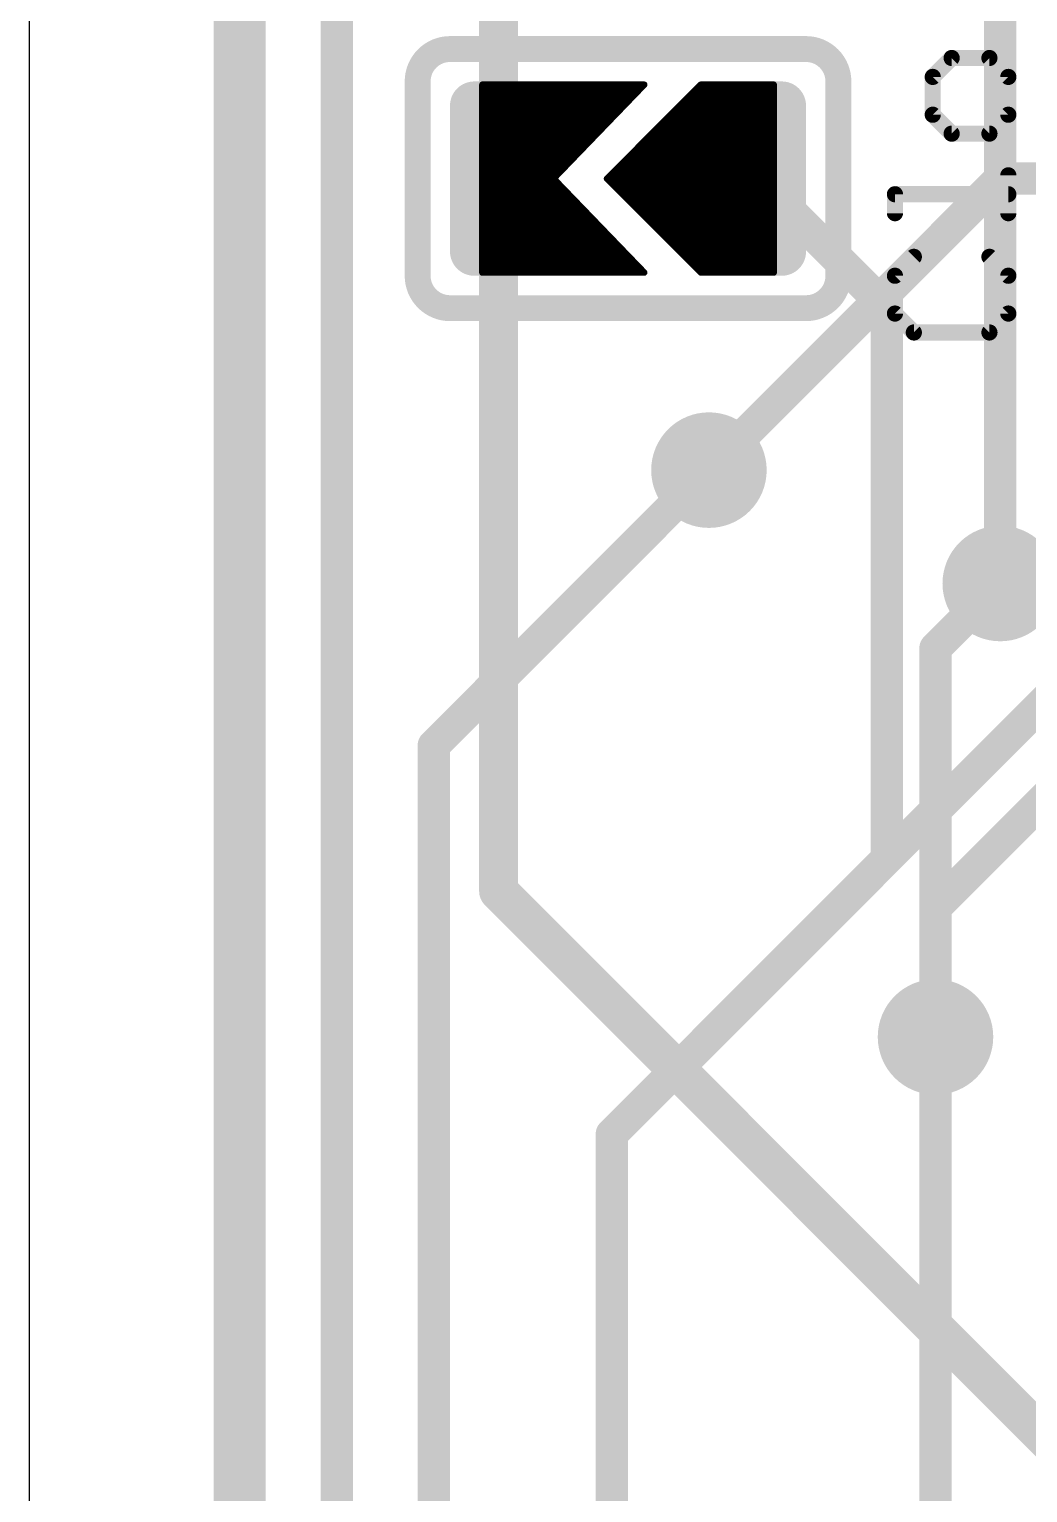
# Model space of a CAD drawing. Extents: x -42 to 37, y -47 to 54.
# Drawn here: x -27.05 to -19.22, y -21.23 to -9.75 of the extents above; entities that cross this region are included whole.
import ezdxf

# ---------------------------------------------------------------- set-up
doc = ezdxf.new("R2010")
doc.units = 0
for name, color, linetype in [('1', 12, 'CONTINUOUS'), ('16', 132, 'CONTINUOUS'), ('18', 110, 'CONTINUOUS'), ('20', 53, 'CONTINUOUS'), ('21', 40, 'CONTINUOUS')]:
    doc.layers.add(name, color=color, linetype=linetype)

# ---------------------------------------------------------------- blocks, each defined once
blk = doc.blocks.new('RECT121920X243840R50')
at = {"const_width": 0.1905}
blk.add_lwpolyline([(0.2858, -0.5715), (0.2858, 0.5715, 0.4142), (0.1905, 0.6668), (-0.1905, 0.6668, 0.4142), (-0.2858, 0.5715), (-0.2858, -0.5715, 0.4142), (-0.1905, -0.6668), (0.1905, -0.6668, 0.4142)], format="xyb", close=True, dxfattribs=at)
blk.add_solid([(-0.2159, -0.5969), (0.2159, -0.5969), (-0.2159, 0.5969), (0.2159, 0.5969)])
blk = doc.blocks.new('ROUNDV')
at = {"const_width": 0.5}
blk.add_lwpolyline([(0, -0.25, 1), (0, 0.25, 1), (0, -0.25)], format="xyb", dxfattribs=at)

msp = doc.modelspace()

# ---------------------------------------------------------------- linework, layer by layer
at = {"layer": '1'}
for points, const_width in [([(-25.4, 45.085), (-25.4, -43.18)], 0.4064), ([(-24.638, -40.132), (-24.638, 29.972)], 0.254), ([(-23.368, -7.112), (-23.368, -10.922)], 0.254), ([(-19.431, -9.017), (-19.431, -14.097)], 0.254), ([(-22.225, -10.1854), (-23.495, -10.1854)], 0.0508), ([(-23.495, -10.1854), (-23.495, -11.6586)], 0.0508), ([(-23.495, -10.2108), (-22.2495, -10.2108)], 0.0508), ([(-22.9362, -10.922), (-22.225, -10.1854)], 0.0508), ([(-22.5171, -10.922), (-21.7805, -10.1854)], 0.0508), ([(-21.8059, -10.2108), (-21.209, -10.2108)], 0.0508), ([(-21.7805, -10.1854), (-21.209, -10.1854)], 0.0508), ([(-21.209, -10.1854), (-21.209, -11.6586)], 0.0508), ([(-23.495, -10.2616), (-22.2986, -10.2616)], 0.0508), ([(-23.495, -10.3124), (-22.3476, -10.3124)], 0.0508), ([(-21.9075, -10.3124), (-21.209, -10.3124)], 0.0508), ([(-21.8567, -10.2616), (-21.209, -10.2616)], 0.0508), ([(-23.495, -10.3632), (-22.3967, -10.3632)], 0.0508), ([(-23.495, -10.414), (-22.4457, -10.414)], 0.0508), ([(-23.495, -10.4648), (-22.4948, -10.4648)], 0.0508), ([(-22.0599, -10.4648), (-21.209, -10.4648)], 0.0508), ([(-22.0091, -10.414), (-21.209, -10.414)], 0.0508), ([(-21.9583, -10.3632), (-21.209, -10.3632)], 0.0508), ([(-23.495, -10.5156), (-22.5438, -10.5156)], 0.0508), ([(-23.495, -10.5664), (-22.5929, -10.5664)], 0.0508), ([(-22.1615, -10.5664), (-21.209, -10.5664)], 0.0508), ([(-22.1107, -10.5156), (-21.209, -10.5156)], 0.0508), ([(-23.495, -10.6172), (-22.6419, -10.6172)], 0.0508), ([(-23.495, -10.668), (-22.691, -10.668)], 0.0508), ([(-22.2631, -10.668), (-21.209, -10.668)], 0.0508), ([(-22.2123, -10.6172), (-21.209, -10.6172)], 0.0508), ([(-23.495, -10.7188), (-22.74, -10.7188)], 0.0508), ([(-23.495, -10.7696), (-22.7891, -10.7696)], 0.0508), ([(-22.3647, -10.7696), (-21.209, -10.7696)], 0.0508), ([(-22.3139, -10.7188), (-21.209, -10.7188)], 0.0508), ([(-23.495, -10.8204), (-22.8381, -10.8204)], 0.0508), ([(-23.495, -10.8712), (-22.8872, -10.8712)], 0.0508), ([(-23.495, -10.922), (-22.9362, -10.922)], 0.0508), ([(-22.225, -11.6586), (-22.9362, -10.922)], 0.0508), ([(-21.7805, -11.6586), (-22.5171, -10.922)], 0.0508), ([(-22.5171, -10.922), (-21.209, -10.922)], 0.0508), ([(-22.4663, -10.8712), (-21.209, -10.8712)], 0.0508), ([(-22.4155, -10.8204), (-21.209, -10.8204)], 0.0508), ([(-21.336, -10.922), (-20.32, -11.938)], 0.254), ([(-23.495, -10.9728), (-22.8872, -10.9728)], 0.0508), ([(-23.495, -11.0236), (-22.8381, -11.0236)], 0.0508), ([(-22.4663, -10.9728), (-21.209, -10.9728)], 0.0508), ([(-22.4155, -11.0236), (-21.209, -11.0236)], 0.0508), ([(-23.495, -11.0744), (-22.7891, -11.0744)], 0.0508), ([(-23.495, -11.1252), (-22.74, -11.1252)], 0.0508), ([(-22.3647, -11.0744), (-21.209, -11.0744)], 0.0508), ([(-22.3139, -11.1252), (-21.209, -11.1252)], 0.0508), ([(-23.495, -11.176), (-22.691, -11.176)], 0.0508), ([(-23.495, -11.2268), (-22.6419, -11.2268)], 0.0508), ([(-22.2631, -11.176), (-21.209, -11.176)], 0.0508), ([(-22.2123, -11.2268), (-21.209, -11.2268)], 0.0508), ([(-23.495, -11.2776), (-22.5929, -11.2776)], 0.0508), ([(-23.495, -11.3284), (-22.5438, -11.3284)], 0.0508), ([(-23.495, -11.3792), (-22.4948, -11.3792)], 0.0508), ([(-22.1615, -11.2776), (-21.209, -11.2776)], 0.0508), ([(-22.1107, -11.3284), (-21.209, -11.3284)], 0.0508), ([(-22.0599, -11.3792), (-21.209, -11.3792)], 0.0508), ([(-23.495, -11.43), (-22.4457, -11.43)], 0.0508), ([(-23.495, -11.4808), (-22.3967, -11.4808)], 0.0508), ([(-22.0091, -11.43), (-21.209, -11.43)], 0.0508), ([(-21.9583, -11.4808), (-21.209, -11.4808)], 0.0508), ([(-23.495, -11.5316), (-22.3476, -11.5316)], 0.0508), ([(-23.495, -11.5824), (-22.2986, -11.5824)], 0.0508), ([(-21.9075, -11.5316), (-21.209, -11.5316)], 0.0508), ([(-21.8567, -11.5824), (-21.209, -11.5824)], 0.0508), ([(-23.495, -11.6332), (-22.2495, -11.6332)], 0.0508), ([(-23.495, -11.6586), (-22.225, -11.6586)], 0.0508), ([(-21.8059, -11.6332), (-21.209, -11.6332)], 0.0508), ([(-21.209, -11.6586), (-21.7805, -11.6586)], 0.0508), ([(-20.32, -11.938), (-20.32, -16.256)], 0.254), ([(-20.32, -16.256), (-17.018, -12.954)], 0.254), ([(-23.876, -15.367), (-21.717, -13.208)], 0.254), ([(-16.764, -13.462), (-19.939, -16.637)], 0.254), ([(-23.876, -38.354), (-23.876, -15.367)], 0.254), ([(-22.479, -18.415), (-20.32, -16.256)], 0.254), ([(-19.939, -16.637), (-19.939, -17.653)], 0.254), ([(-19.939, -17.653), (-19.9517, -17.6657)], 0.254), ([(-19.939, -17.653), (-19.939, -26.99)], 0.254), ([(-22.479, -18.415), (-22.479, -26.482)], 0.254)]:
    msp.add_lwpolyline(points, dxfattribs=dict(at, const_width=const_width))
for points, const_width in [([(-23.495, -10.1727, 1), (-23.495, -10.1981)], 0.0254), ([(-23.4823, -10.1854, 1), (-23.5077, -10.1854)], 0.0254), ([(-23.495, -10.1981, 1), (-23.495, -10.2235)], 0.0254), ([(-22.2495, -10.2235, 1), (-22.2495, -10.1981)], 0.0254), ([(-22.2159, -10.1942, 1), (-22.2341, -10.1766)], 0.0254), ([(-22.225, -10.1981, 1), (-22.225, -10.1727)], 0.0254), ([(-21.8059, -10.1981, 1), (-21.8059, -10.2235)], 0.0254), ([(-21.7805, -10.1727, 1), (-21.7805, -10.1981)], 0.0254), ([(-21.7715, -10.1944, 1), (-21.7895, -10.1764)], 0.0254), ([(-21.1963, -10.1854, 1), (-21.2217, -10.1854)], 0.0254), ([(-21.209, -10.1981, 1), (-21.209, -10.1727)], 0.0254), ([(-21.209, -10.2235, 1), (-21.209, -10.1981)], 0.0254), ([(-23.495, -10.2489, 1), (-23.495, -10.2743)], 0.0254), ([(-23.495, -10.2997, 1), (-23.495, -10.3251)], 0.0254), ([(-22.3476, -10.3251, 1), (-22.3476, -10.2997)], 0.0254), ([(-22.2986, -10.2743, 1), (-22.2986, -10.2489)], 0.0254), ([(-21.9075, -10.2997, 1), (-21.9075, -10.3251)], 0.0254), ([(-21.8567, -10.2489, 1), (-21.8567, -10.2743)], 0.0254), ([(-21.209, -10.2743, 1), (-21.209, -10.2489)], 0.0254), ([(-21.209, -10.3251, 1), (-21.209, -10.2997)], 0.0254), ([(-23.495, -10.3505, 1), (-23.495, -10.3759)], 0.0254), ([(-23.495, -10.4013, 1), (-23.495, -10.4267)], 0.0254), ([(-23.495, -10.4521, 1), (-23.495, -10.4775)], 0.0254), ([(-22.4948, -10.4775, 1), (-22.4948, -10.4521)], 0.0254), ([(-22.4457, -10.4267, 1), (-22.4457, -10.4013)], 0.0254), ([(-22.3967, -10.3759, 1), (-22.3967, -10.3505)], 0.0254), ([(-22.0599, -10.4521, 1), (-22.0599, -10.4775)], 0.0254), ([(-22.0091, -10.4013, 1), (-22.0091, -10.4267)], 0.0254), ([(-21.9583, -10.3505, 1), (-21.9583, -10.3759)], 0.0254), ([(-21.209, -10.3759, 1), (-21.209, -10.3505)], 0.0254), ([(-21.209, -10.4267, 1), (-21.209, -10.4013)], 0.0254), ([(-21.209, -10.4775, 1), (-21.209, -10.4521)], 0.0254), ([(-23.495, -10.5029, 1), (-23.495, -10.5283)], 0.0254), ([(-23.495, -10.5537, 1), (-23.495, -10.5791)], 0.0254), ([(-22.5929, -10.5791, 1), (-22.5929, -10.5537)], 0.0254), ([(-22.5438, -10.5283, 1), (-22.5438, -10.5029)], 0.0254), ([(-22.1615, -10.5537, 1), (-22.1615, -10.5791)], 0.0254), ([(-22.1107, -10.5029, 1), (-22.1107, -10.5283)], 0.0254), ([(-21.209, -10.5283, 1), (-21.209, -10.5029)], 0.0254), ([(-21.209, -10.5791, 1), (-21.209, -10.5537)], 0.0254), ([(-23.495, -10.6045, 1), (-23.495, -10.6299)], 0.0254), ([(-23.495, -10.6553, 1), (-23.495, -10.6807)], 0.0254), ([(-22.691, -10.6807, 1), (-22.691, -10.6553)], 0.0254), ([(-22.6419, -10.6299, 1), (-22.6419, -10.6045)], 0.0254), ([(-22.2631, -10.6553, 1), (-22.2631, -10.6807)], 0.0254), ([(-22.2123, -10.6045, 1), (-22.2123, -10.6299)], 0.0254), ([(-21.209, -10.6299, 1), (-21.209, -10.6045)], 0.0254), ([(-21.209, -10.6807, 1), (-21.209, -10.6553)], 0.0254), ([(-23.495, -10.7061, 1), (-23.495, -10.7315)], 0.0254), ([(-23.495, -10.7569, 1), (-23.495, -10.7823)], 0.0254), ([(-22.7891, -10.7823, 1), (-22.7891, -10.7569)], 0.0254), ([(-22.74, -10.7315, 1), (-22.74, -10.7061)], 0.0254), ([(-22.3647, -10.7569, 1), (-22.3647, -10.7823)], 0.0254), ([(-22.3139, -10.7061, 1), (-22.3139, -10.7315)], 0.0254), ([(-21.209, -10.7315, 1), (-21.209, -10.7061)], 0.0254), ([(-21.209, -10.7823, 1), (-21.209, -10.7569)], 0.0254), ([(-23.495, -10.8077, 1), (-23.495, -10.8331)], 0.0254), ([(-23.495, -10.8585, 1), (-23.495, -10.8839)], 0.0254), ([(-23.495, -10.9093, 1), (-23.495, -10.9347)], 0.0254), ([(-23.4315, -10.922, 1), (-23.3045, -10.922)], 0.127), ([(-22.9271, -10.9132, 1), (-22.9453, -10.9308)], 0.0254), ([(-22.9453, -10.9132, 1), (-22.9271, -10.9308)], 0.0254), ([(-22.9362, -10.9347, 1), (-22.9362, -10.9093)], 0.0254), ([(-22.8872, -10.8839, 1), (-22.8872, -10.8585)], 0.0254), ([(-22.8381, -10.8331, 1), (-22.8381, -10.8077)], 0.0254), ([(-22.5081, -10.913, 1), (-22.5261, -10.931)], 0.0254), ([(-22.5171, -10.9093, 1), (-22.5171, -10.9347)], 0.0254), ([(-22.5261, -10.913, 1), (-22.5081, -10.931)], 0.0254), ([(-22.4663, -10.8585, 1), (-22.4663, -10.8839)], 0.0254), ([(-22.4155, -10.8077, 1), (-22.4155, -10.8331)], 0.0254), ([(-21.2911, -10.8771, 1), (-21.3809, -10.9669)], 0.127), ([(-21.209, -10.8331, 1), (-21.209, -10.8077)], 0.0254), ([(-21.209, -10.8839, 1), (-21.209, -10.8585)], 0.0254), ([(-21.209, -10.9347, 1), (-21.209, -10.9093)], 0.0254), ([(-23.495, -10.9601, 1), (-23.495, -10.9855)], 0.0254), ([(-23.495, -11.0109, 1), (-23.495, -11.0363)], 0.0254), ([(-22.8872, -10.9855, 1), (-22.8872, -10.9601)], 0.0254), ([(-22.8381, -11.0363, 1), (-22.8381, -11.0109)], 0.0254), ([(-22.4663, -10.9601, 1), (-22.4663, -10.9855)], 0.0254), ([(-22.4155, -11.0109, 1), (-22.4155, -11.0363)], 0.0254), ([(-21.209, -10.9855, 1), (-21.209, -10.9601)], 0.0254), ([(-21.209, -11.0363, 1), (-21.209, -11.0109)], 0.0254), ([(-23.495, -11.0617, 1), (-23.495, -11.0871)], 0.0254), ([(-23.495, -11.1125, 1), (-23.495, -11.1379)], 0.0254), ([(-22.7891, -11.0871, 1), (-22.7891, -11.0617)], 0.0254), ([(-22.74, -11.1379, 1), (-22.74, -11.1125)], 0.0254), ([(-22.3647, -11.0617, 1), (-22.3647, -11.0871)], 0.0254), ([(-22.3139, -11.1125, 1), (-22.3139, -11.1379)], 0.0254), ([(-21.209, -11.0871, 1), (-21.209, -11.0617)], 0.0254), ([(-21.209, -11.1379, 1), (-21.209, -11.1125)], 0.0254), ([(-23.495, -11.1633, 1), (-23.495, -11.1887)], 0.0254), ([(-23.495, -11.2141, 1), (-23.495, -11.2395)], 0.0254), ([(-22.691, -11.1887, 1), (-22.691, -11.1633)], 0.0254), ([(-22.6419, -11.2395, 1), (-22.6419, -11.2141)], 0.0254), ([(-22.2631, -11.1633, 1), (-22.2631, -11.1887)], 0.0254), ([(-22.2123, -11.2141, 1), (-22.2123, -11.2395)], 0.0254), ([(-21.209, -11.1887, 1), (-21.209, -11.1633)], 0.0254), ([(-21.209, -11.2395, 1), (-21.209, -11.2141)], 0.0254), ([(-23.495, -11.2649, 1), (-23.495, -11.2903)], 0.0254), ([(-23.495, -11.3157, 1), (-23.495, -11.3411)], 0.0254), ([(-23.495, -11.3665, 1), (-23.495, -11.3919)], 0.0254), ([(-22.5929, -11.2903, 1), (-22.5929, -11.2649)], 0.0254), ([(-22.5438, -11.3411, 1), (-22.5438, -11.3157)], 0.0254), ([(-22.4948, -11.3919, 1), (-22.4948, -11.3665)], 0.0254), ([(-22.1615, -11.2649, 1), (-22.1615, -11.2903)], 0.0254), ([(-22.1107, -11.3157, 1), (-22.1107, -11.3411)], 0.0254), ([(-22.0599, -11.3665, 1), (-22.0599, -11.3919)], 0.0254), ([(-21.209, -11.2903, 1), (-21.209, -11.2649)], 0.0254), ([(-21.209, -11.3411, 1), (-21.209, -11.3157)], 0.0254), ([(-21.209, -11.3919, 1), (-21.209, -11.3665)], 0.0254), ([(-23.495, -11.4173, 1), (-23.495, -11.4427)], 0.0254), ([(-23.495, -11.4681, 1), (-23.495, -11.4935)], 0.0254), ([(-22.4457, -11.4427, 1), (-22.4457, -11.4173)], 0.0254), ([(-22.3967, -11.4935, 1), (-22.3967, -11.4681)], 0.0254), ([(-22.0091, -11.4173, 1), (-22.0091, -11.4427)], 0.0254), ([(-21.9583, -11.4681, 1), (-21.9583, -11.4935)], 0.0254), ([(-21.209, -11.4427, 1), (-21.209, -11.4173)], 0.0254), ([(-21.209, -11.4935, 1), (-21.209, -11.4681)], 0.0254), ([(-23.495, -11.5189, 1), (-23.495, -11.5443)], 0.0254), ([(-23.495, -11.5697, 1), (-23.495, -11.5951)], 0.0254), ([(-22.3476, -11.5443, 1), (-22.3476, -11.5189)], 0.0254), ([(-22.2986, -11.5951, 1), (-22.2986, -11.5697)], 0.0254), ([(-21.9075, -11.5189, 1), (-21.9075, -11.5443)], 0.0254), ([(-21.8567, -11.5697, 1), (-21.8567, -11.5951)], 0.0254), ([(-21.209, -11.5443, 1), (-21.209, -11.5189)], 0.0254), ([(-21.209, -11.5951, 1), (-21.209, -11.5697)], 0.0254), ([(-23.495, -11.6205, 1), (-23.495, -11.6459)], 0.0254), ([(-23.495, -11.6459, 1), (-23.495, -11.6713)], 0.0254), ([(-23.5077, -11.6586, 1), (-23.4823, -11.6586)], 0.0254), ([(-22.2495, -11.6459, 1), (-22.2495, -11.6205)], 0.0254), ([(-22.2341, -11.6674, 1), (-22.2159, -11.6498)], 0.0254), ([(-22.225, -11.6713, 1), (-22.225, -11.6459)], 0.0254), ([(-21.8059, -11.6205, 1), (-21.8059, -11.6459)], 0.0254), ([(-21.7805, -11.6459, 1), (-21.7805, -11.6713)], 0.0254), ([(-21.7895, -11.6676, 1), (-21.7715, -11.6496)], 0.0254), ([(-21.2217, -11.6586, 1), (-21.1963, -11.6586)], 0.0254), ([(-21.209, -11.6459, 1), (-21.209, -11.6205)], 0.0254), ([(-21.209, -11.6713, 1), (-21.209, -11.6459)], 0.0254), ([(-20.2565, -11.938, 1), (-20.3835, -11.938)], 0.127), ([(-20.3649, -11.9829, 1), (-20.2751, -11.8931)], 0.127), ([(-21.6721, -13.2529, 1), (-21.7619, -13.1631)], 0.127), ([(-19.4945, -14.097, 1), (-19.3675, -14.097)], 0.127), ([(-23.8125, -15.367, 1), (-23.9395, -15.367)], 0.127), ([(-23.9209, -15.3221, 1), (-23.8311, -15.4119)], 0.127), ([(-20.3649, -16.2111, 1), (-20.2751, -16.3009)], 0.127), ([(-20.2751, -16.3009, 1), (-20.3649, -16.2111)], 0.127), ([(-20.3835, -16.256, 1), (-20.2565, -16.256)], 0.127), ([(-19.8755, -16.637, 1), (-20.0025, -16.637)], 0.127), ([(-19.9839, -16.5921, 1), (-19.8941, -16.6819)], 0.127), ([(-19.9966, -17.6208, 1), (-19.9068, -17.7106)], 0.127), ([(-19.8755, -17.653, 1), (-20.0025, -17.653)], 0.127), ([(-19.8941, -17.6979, 1), (-19.9839, -17.6081)], 0.127), ([(-20.0025, -17.653, 1), (-19.8755, -17.653)], 0.127), ([(-22.4155, -18.415, 1), (-22.5425, -18.415)], 0.127), ([(-22.5239, -18.3701, 1), (-22.4341, -18.4599)], 0.127)]:
    msp.add_lwpolyline(points, format="xyb", dxfattribs=dict(at, const_width=const_width))
at = {"layer": '16'}
for points, const_width in [([(-25.4, 44.831), (-25.4, -41.402)], 0.4064), ([(-23.368, -16.51), (-23.368, -4.13)], 0.3048), ([(-21.717, -13.208), (-19.431, -10.922)], 0.254), ([(-19.431, -10.922), (-16.637, -10.922)], 0.254), ([(-19.431, -14.097), (-19.939, -14.605)], 0.254), ([(-19.939, -14.605), (-19.939, -17.653)], 0.254), ([(-18.923, -20.955), (-23.368, -16.51)], 0.3048)]:
    msp.add_lwpolyline(points, dxfattribs=dict(at, const_width=const_width))
for points, const_width in [([(-19.431, -10.8585, 1), (-19.431, -10.9855)], 0.127), ([(-19.3861, -10.9669, 1), (-19.4759, -10.8771)], 0.127), ([(-21.7619, -13.1631, 1), (-21.6721, -13.2529)], 0.127), ([(-19.3861, -14.1419, 1), (-19.4759, -14.0521)], 0.127), ([(-19.8755, -14.605, 1), (-20.0025, -14.605)], 0.127), ([(-19.9839, -14.5601, 1), (-19.8941, -14.6499)], 0.127), ([(-23.3141, -16.4561, 1), (-23.4219, -16.5639)], 0.1524), ([(-23.4442, -16.51, 1), (-23.2918, -16.51)], 0.1524), ([(-20.0025, -17.653, 1), (-19.8755, -17.653)], 0.127)]:
    msp.add_lwpolyline(points, format="xyb", dxfattribs=dict(at, const_width=const_width))
at = {"layer": '20'}
msp.add_line((-27.051, 40.005), (-27.051, -38.1), dxfattribs=at)
at = {"layer": '21'}
for points, const_width in [([(-23.749, -9.906, 0.4142), (-24.003, -10.16)], 0.2032), ([(-23.749, -9.8552, 1), (-23.749, -9.9568)], 0.1016), ([(-23.749, -9.9568, 1), (-23.749, -9.8552)], 0.1016), ([(-20.701, -10.16, 0.4142), (-20.955, -9.906)], 0.2032), ([(-20.955, -9.8552, 1), (-20.955, -9.9568)], 0.1016), ([(-20.955, -9.9568, 1), (-20.955, -9.8552)], 0.1016), ([(-19.8124, -9.9444, 1), (-19.8124, -10.0079)], 0.0635), ([(-19.7899, -9.9986, 1), (-19.8348, -9.9537)], 0.0635), ([(-19.4933, -9.9537, 1), (-19.5382, -9.9986)], 0.0635), ([(-19.5158, -10.0079, 1), (-19.5158, -9.9444)], 0.0635), ([(-23.9522, -10.16, 1), (-24.0538, -10.16)], 0.1016), ([(-20.6502, -10.16, 1), (-20.7518, -10.16)], 0.1016), ([(-19.9289, -10.1244, 1), (-19.9924, -10.1244)], 0.0635), ([(-19.9831, -10.102, 1), (-19.9382, -10.1469)], 0.0635), ([(-19.3358, -10.1244, 1), (-19.3992, -10.1244)], 0.0635), ([(-19.39, -10.1469, 1), (-19.345, -10.102)], 0.0635), ([(-24.0538, -10.16, 1), (-23.9522, -10.16)], 0.1016), ([(-20.7518, -10.16, 1), (-20.6502, -10.16)], 0.1016), ([(-19.9924, -10.421, 1), (-19.9289, -10.421)], 0.0635), ([(-19.9382, -10.3986, 1), (-19.9831, -10.4435)], 0.0635), ([(-19.3992, -10.421, 1), (-19.3358, -10.421)], 0.0635), ([(-19.345, -10.4435, 1), (-19.39, -10.3986)], 0.0635), ([(-19.8124, -10.5376, 1), (-19.8124, -10.6011)], 0.0635), ([(-19.8348, -10.5918, 1), (-19.7899, -10.5469)], 0.0635), ([(-19.5382, -10.5469, 1), (-19.4933, -10.5918)], 0.0635), ([(-19.5158, -10.6011, 1), (-19.5158, -10.5376)], 0.0635), ([(-19.3358, -10.8964, 1), (-19.3992, -10.8964)], 0.0635), ([(-20.2255, -11.0447, 1), (-20.289, -11.0447)], 0.0635), ([(-20.2573, -11.0129, 1), (-20.2573, -11.0764)], 0.0635), ([(-19.3675, -11.0764, 1), (-19.3675, -11.0129)], 0.0635), ([(-20.289, -11.193, 1), (-20.2255, -11.193)], 0.0635), ([(-19.3992, -11.193, 1), (-19.3358, -11.193)], 0.0635), ([(-20.0865, -11.5578, 1), (-20.1314, -11.5129)], 0.0635), ([(-19.4933, -11.5129, 1), (-19.5382, -11.5578)], 0.0635), ([(-24.003, -11.684, 0.4142), (-23.749, -11.938)], 0.2032), ([(-23.9522, -11.684, 1), (-24.0538, -11.684)], 0.1016), ([(-20.955, -11.938, 0.4142), (-20.701, -11.684)], 0.2032), ([(-20.6502, -11.684, 1), (-20.7518, -11.684)], 0.1016), ([(-24.0538, -11.684, 1), (-23.9522, -11.684)], 0.1016), ([(-20.7518, -11.684, 1), (-20.6502, -11.684)], 0.1016), ([(-20.2255, -11.6836, 1), (-20.289, -11.6836)], 0.0635), ([(-20.2797, -11.6612, 1), (-20.2348, -11.7061)], 0.0635), ([(-19.3358, -11.6836, 1), (-19.3992, -11.6836)], 0.0635), ([(-19.39, -11.7061, 1), (-19.345, -11.6612)], 0.0635), ([(-23.749, -11.8872, 1), (-23.749, -11.9888)], 0.1016), ([(-23.749, -11.9888, 1), (-23.749, -11.8872)], 0.1016), ([(-20.955, -11.8872, 1), (-20.955, -11.9888)], 0.1016), ([(-20.955, -11.9888, 1), (-20.955, -11.8872)], 0.1016), ([(-20.2348, -11.9578, 1), (-20.2797, -12.0027)], 0.0635), ([(-19.345, -12.0027, 1), (-19.39, -11.9578)], 0.0635), ([(-20.289, -11.9802, 1), (-20.2255, -11.9802)], 0.0635), ([(-19.3992, -11.9802, 1), (-19.3358, -11.9802)], 0.0635), ([(-20.109, -12.0968, 1), (-20.109, -12.1603)], 0.0635), ([(-20.1314, -12.151, 1), (-20.0865, -12.106)], 0.0635), ([(-19.5382, -12.106, 1), (-19.4933, -12.151)], 0.0635), ([(-19.5158, -12.1603, 1), (-19.5158, -12.0968)], 0.0635)]:
    msp.add_lwpolyline(points, format="xyb", dxfattribs=dict(at, const_width=const_width))
for points, const_width in [([(-23.749, -9.906), (-20.955, -9.906)], 0.2032), ([(-19.8124, -9.9761), (-19.9607, -10.1244)], 0.127), ([(-19.5158, -9.9761), (-19.8124, -9.9761)], 0.127), ([(-19.3675, -10.1244), (-19.5158, -9.9761)], 0.127), ([(-24.003, -10.16), (-24.003, -11.684)], 0.2032), ([(-20.701, -10.16), (-20.701, -11.684)], 0.2032), ([(-19.9607, -10.1244), (-19.9607, -10.421)], 0.127), ([(-19.3675, -10.421), (-19.3675, -10.1244)], 0.127), ([(-19.9607, -10.421), (-19.8124, -10.5693)], 0.127), ([(-19.5158, -10.5693), (-19.3675, -10.421)], 0.127), ([(-19.8124, -10.5693), (-19.5158, -10.5693)], 0.127), ([(-19.3675, -11.193), (-19.3675, -10.8964)], 0.127), ([(-20.2573, -11.193), (-20.2573, -11.0447)], 0.127), ([(-20.2573, -11.0447), (-19.3675, -11.0447)], 0.127), ([(-20.109, -11.5353), (-20.2573, -11.6836)], 0.127), ([(-19.3675, -11.6836), (-19.5158, -11.5353)], 0.127), ([(-20.2573, -11.6836), (-20.2573, -11.9802)], 0.127), ([(-19.3675, -11.9802), (-19.3675, -11.6836)], 0.127), ([(-20.955, -11.938), (-23.749, -11.938)], 0.2032), ([(-20.2573, -11.9802), (-20.109, -12.1285)], 0.127), ([(-19.5158, -12.1285), (-19.3675, -11.9802)], 0.127), ([(-20.109, -12.1285), (-19.5158, -12.1285)], 0.127)]:
    msp.add_lwpolyline(points, dxfattribs=dict(at, const_width=const_width))

# ---------------------------------------------------------------- block references
at = {"layer": '1', "rotation": 180}
for p in [(-23.368, -10.922), (-21.336, -10.922)]:
    msp.add_blockref('RECT121920X243840R50', p, dxfattribs=at)
at = {"layer": '18', "xscale": 0.9064, "yscale": 0.9064}
for p in [(-21.717, -13.208), (-21.717, -13.208), (-19.431, -14.097), (-19.431, -14.097), (-19.939, -17.653), (-19.939, -17.653)]:
    msp.add_blockref('ROUNDV', p, dxfattribs=at)

doc.saveas('drawing.dxf')
